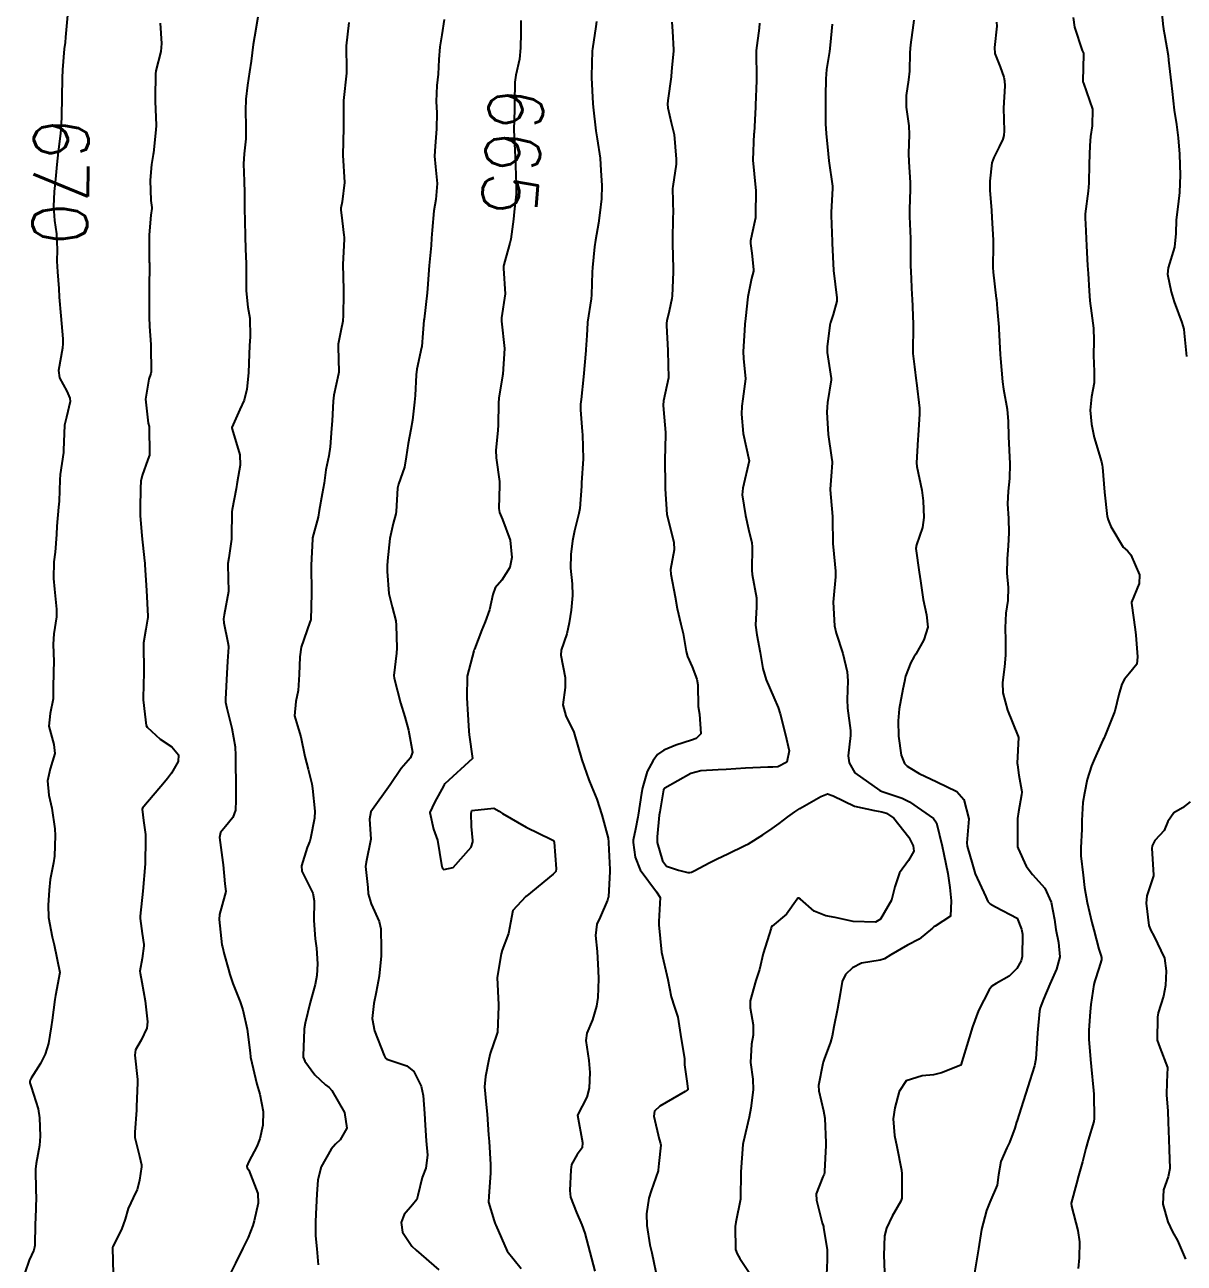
# Model space of a CAD drawing. Header units: metres. Extents: x 292545 to 299085, y 7450245 to 7463078.
# Drawn here: x 296410.5 to 296495.3, y 7460437.6 to 7460528.2 of the extents above; entities that cross this region are included whole.
import ezdxf
from ezdxf.enums import TextEntityAlignment as Align

# ---------------------------------------------------------------- set-up
doc = ezdxf.new("R2010")
doc.units = ezdxf.units.M
for name, color, linetype in [('Cotas', 45, 'Continuous'), ('Curvas de Nivel 1m', 11, 'Continuous'), ('Curvas de Nivel 5m', 15, 'Continuous')]:
    doc.layers.add(name, color=color, linetype=linetype)
doc.styles.add('Style-STANDARD', font='STANDARD.shx')

msp = doc.modelspace()

# ---------------------------------------------------------------- linework, layer by layer
at = {"layer": 'Curvas de Nivel 1m', "flags": 128}
for points, elevation in [([(296493.583, 7460529.965), (296493.781, 7460528.055), (296493.792, 7460527.961), (296493.803, 7460527.892), (296493.868, 7460527.508), (296494.139, 7460525.957), (296494.178, 7460525.626), (296494.372, 7460523.955), (296494.441, 7460523.337), (296494.585, 7460521.958), (296494.747, 7460520.91), (296494.883, 7460519.953), (296494.961, 7460518.756), (296495, 7460517.951), (296495.024, 7460517.229), (296494.972, 7460515.951), (296494.864, 7460515.093), (296494.725, 7460513.955), (296494.698, 7460512.955), (296494.601, 7460511.956), (296494.134, 7460510.43), (296494.084, 7460509.964), (296494.37, 7460508.679), (296494.59, 7460507.956), (296495.138, 7460506.43), (296495.28, 7460505.945), (296495.314, 7460505.648), (296495.477, 7460503.942)], 657), ([(296420.39, 7460528.32), (296420.48, 7460526.834), (296420.435, 7460526.246), (296420.083, 7460524.838), (296420.052, 7460524.617), (296420.031, 7460522.838), (296420.033, 7460522.614), (296420.099, 7460520.837), (296420.087, 7460520.53), (296419.899, 7460518.839), (296419.883, 7460518.717), (296419.755, 7460517.999), (296419.65, 7460516.841), (296419.721, 7460515.37), (296419.78, 7460514.839), (296419.777, 7460514.775), (296419.707, 7460514.293), (296419.58, 7460512.842), (296419.597, 7460510.908), (296419.598, 7460510.841), (296419.604, 7460510.782), (296419.58, 7460508.841), (296419.579, 7460508.777), (296419.579, 7460506.841), (296419.613, 7460506.157), (296419.713, 7460504.839), (296419.721, 7460504.71), (296419.734, 7460502.838), (296419.706, 7460502.704), (296419.568, 7460502.303), (296419.321, 7460500.843), (296419.526, 7460499.073), (296419.581, 7460498.839), (296419.589, 7460498.772), (296419.622, 7460496.839), (296419.608, 7460496.732), (296419.497, 7460496.426), (296419.068, 7460495.257), (296418.977, 7460494.847), (296418.949, 7460494.329), (296418.937, 7460492.848), (296418.937, 7460492.337), (296419.045, 7460490.846), (296419.248, 7460489), (296419.265, 7460488.842), (296419.279, 7460488.719), (296419.383, 7460486.85), (296419.483, 7460484.967), (296419.48, 7460484.848), (296419.467, 7460484.743), (296419.351, 7460484.024), (296419.182, 7460483.005), (296419.17, 7460482.852), (296419.192, 7460480.974), (296419.191, 7460480.851), (296419.155, 7460478.981), (296419.16, 7460478.851), (296419.272, 7460477.794), (296419.379, 7460476.964), (296419.436, 7460476.847), (296420.403, 7460475.981), (296421.249, 7460475.4), (296421.745, 7460474.815), (296421.717, 7460474.334), (296421.223, 7460473.494), (296420.939, 7460473.102), (296420.713, 7460472.827), (296419.195, 7460471.047), (296419.108, 7460470.937), (296419.087, 7460470.851), (296419.185, 7460470.035), (296419.322, 7460468.996), (296419.327, 7460468.848), (296419.324, 7460468.694), (296419.285, 7460466.848), (296419.123, 7460464.85), (296418.929, 7460463.018), (296418.926, 7460462.852), (296419.082, 7460461.767), (296419.194, 7460460.968), (296419.193, 7460460.848), (296419.064, 7460459.942), (296418.91, 7460458.996), (296418.919, 7460458.851), (296419.043, 7460458.212), (296419.287, 7460456.846), (296419.476, 7460455.312), (296419.425, 7460454.844), (296418.994, 7460453.965), (296418.595, 7460453.245), (296418.535, 7460452.854), (296418.73, 7460451.078), (296418.742, 7460450.852), (296418.672, 7460449.116), (296418.659, 7460448.853), (296418.532, 7460447.23), (296418.55, 7460446.854), (296418.889, 7460445.468), (296419.026, 7460444.849), (296419.032, 7460444.698), (296418.872, 7460443.724), (296418.7, 7460443.016), (296418.624, 7460442.852), (296418.054, 7460441.649), (296417.838, 7460440.86), (296417.572, 7460440.116), (296416.937, 7460438.869), (296416.911, 7460438.77), (296416.953, 7460436.868)], 669), ([(296427.526, 7460528.754), (296427.289, 7460527.328), (296427.208, 7460526.756), (296427.057, 7460525.542), (296426.936, 7460524.759), (296426.79, 7460523.793), (296426.666, 7460522.761), (296426.629, 7460521.933), (296426.669, 7460520.761), (296426.663, 7460519.872), (296426.531, 7460518.762), (296426.48, 7460518.035), (296426.544, 7460516.762), (296426.568, 7460515.918), (296426.563, 7460514.761), (296426.591, 7460513.874), (296426.614, 7460512.761), (296426.627, 7460511.812), (296426.68, 7460510.76), (296426.696, 7460509.716), (296426.692, 7460508.76), (296426.818, 7460507.572), (296426.943, 7460506.757), (296426.971, 7460505.388), (296426.919, 7460504.757), (296426.873, 7460503.464), (296426.856, 7460502.757), (296426.743, 7460501.57), (296426.543, 7460500.76), (296426.231, 7460500.068), (296425.646, 7460498.769), (296425.648, 7460498.642), (296426.227, 7460496.763), (296426.238, 7460496.017), (296426.03, 7460494.764), (296425.948, 7460494.285), (296425.657, 7460492.768), (296425.636, 7460492.583), (296425.619, 7460490.768), (296425.607, 7460490.591), (296425.41, 7460489.232), (296425.349, 7460488.825), (296425.345, 7460488.771), (296425.345, 7460488.713), (296425.383, 7460486.77), (296425.065, 7460485.066), (296425.031, 7460484.775), (296425.054, 7460484.478), (296425.335, 7460483.028), (296425.388, 7460482.769), (296425.395, 7460482.707), (296425.322, 7460481.679), (296425.258, 7460480.771), (296425.164, 7460478.893), (296425.166, 7460478.772), (296425.183, 7460478.673), (296425.278, 7460478.229), (296425.632, 7460476.766), (296425.878, 7460475.399), (296425.9, 7460474.77), (296425.895, 7460474.108), (296425.917, 7460472.769), (296425.939, 7460471.508), (296425.899, 7460470.769), (296425.714, 7460470.243), (296425.175, 7460469.59), (296424.811, 7460469.141), (296424.722, 7460468.784), (296424.967, 7460466.96), (296424.994, 7460466.781), (296425.129, 7460465.385), (296425.186, 7460464.842), (296425.184, 7460464.779), (296425.173, 7460464.728), (296425.12, 7460464.565), (296424.723, 7460463.159), (296424.707, 7460462.784), (296424.916, 7460460.94), (296424.944, 7460460.781), (296425.068, 7460460.254), (296425.398, 7460459.117), (296425.496, 7460458.773), (296425.712, 7460458.101), (296426.234, 7460456.762), (296426.436, 7460456.178), (296426.751, 7460454.754), (296426.977, 7460453.037), (296427.004, 7460452.75), (296427.009, 7460452.713), (296427.473, 7460450.745), (296427.686, 7460450.002), (296427.932, 7460448.74), (296427.91, 7460447.748), (296427.695, 7460446.742), (296427.46, 7460446.182), (296426.886, 7460445.076), (296426.744, 7460444.752), (296426.767, 7460444.636), (296426.88, 7460444.444), (296427.527, 7460442.743), (296427.557, 7460442.038), (296427.258, 7460440.746), (296427.166, 7460440.41), (296426.821, 7460439.521), (296426.443, 7460438.756), (296425.905, 7460437.66), (296425.476, 7460436.773)], 668), ([(296434.185, 7460528.368), (296433.989, 7460526.678), (296434.021, 7460524.863), (296434.016, 7460524.677), (296433.813, 7460522.68), (296433.815, 7460520.68), (296433.763, 7460518.68), (296433.883, 7460516.678), (296433.719, 7460515.271), (296433.607, 7460514.788), (296433.605, 7460514.681), (296433.705, 7460513.884), (296433.834, 7460512.818), (296433.849, 7460512.678), (296433.846, 7460512.522), (296433.75, 7460510.679), (296433.809, 7460508.842), (296433.813, 7460508.677), (296433.776, 7460506.83), (296433.765, 7460506.678), (296433.751, 7460506.548), (296433.61, 7460505.824), (296433.419, 7460504.858), (296433.406, 7460504.682), (296433.457, 7460502.798), (296433.446, 7460502.681), (296433.102, 7460501.133), (296433.047, 7460500.685), (296432.976, 7460499.238), (296432.939, 7460498.686), (296432.841, 7460497.355), (296432.733, 7460496.688), (296432.519, 7460495.658), (296432.39, 7460494.691), (296432.246, 7460493.912), (296432.017, 7460492.694), (296431.941, 7460492.202), (296431.54, 7460490.699), (296431.527, 7460490.603), (296431.445, 7460488.7), (296431.445, 7460488.657), (296431.465, 7460486.699), (296431.466, 7460486.615), (296431.404, 7460484.699), (296431.395, 7460484.657), (296431.351, 7460484.531), (296430.72, 7460482.709), (296430.599, 7460481.984), (296430.572, 7460480.711), (296430.48, 7460479.528), (296430.308, 7460478.715), (296430.226, 7460477.669), (296430.502, 7460476.711), (296430.68, 7460476.131), (296430.965, 7460474.704), (296431.229, 7460473.788), (296431.499, 7460472.697), (296431.545, 7460472.361), (296431.699, 7460470.695), (296431.68, 7460470.2), (296431.399, 7460468.698), (296431.342, 7460468.517), (296431.157, 7460468.06), (296430.723, 7460466.706), (296430.758, 7460466.324), (296431.132, 7460465.588), (296431.424, 7460465.004), (296431.55, 7460464.704), (296431.668, 7460464.148), (296431.63, 7460462.702), (296431.743, 7460461.363), (296431.838, 7460460.699), (296431.911, 7460459.547), (296431.856, 7460458.698), (296431.724, 7460458.019), (296431.369, 7460456.705), (296431.008, 7460455.214), (296430.931, 7460454.783), (296430.925, 7460454.711), (296430.85, 7460452.836), (296430.864, 7460452.711), (296430.97, 7460452.437), (296431.697, 7460451.436), (296432.484, 7460450.687), (296432.756, 7460450.488), (296432.949, 7460450.291), (296433.887, 7460448.67), (296434.057, 7460447.527), (296433.57, 7460446.673), (296433.22, 7460446.356), (296432.896, 7460445.99), (296432.171, 7460444.691), (296431.936, 7460443.756), (296431.846, 7460442.695), (296431.797, 7460441.747), (296431.754, 7460440.696), (296431.768, 7460439.641), (296431.848, 7460438.694), (296431.948, 7460437.541)], 667), ([(296441.162, 7460528.587), (296440.989, 7460527.466), (296440.855, 7460526.59), (296440.775, 7460525.659), (296440.72, 7460524.591), (296440.643, 7460523.769), (296440.594, 7460522.592), (296440.627, 7460521.759), (296440.618, 7460520.592), (296440.503, 7460519.332), (296440.467, 7460518.599), (296440.54, 7460517.81), (296440.655, 7460516.596), (296440.554, 7460515.43), (296440.42, 7460514.599), (296440.286, 7460513.188), (296440.254, 7460512.602), (296440.209, 7460512.078), (296440.063, 7460510.604), (296439.953, 7460508.913), (296439.922, 7460508.606), (296439.696, 7460506.681), (296439.69, 7460506.609), (296439.609, 7460505.668), (296439.526, 7460504.679), (296439.514, 7460504.611), (296439.163, 7460503.028), (296439.119, 7460502.615), (296439.053, 7460501.112), (296439.009, 7460500.615), (296438.847, 7460499.3), (296438.738, 7460498.618), (296438.546, 7460497.587), (296438.396, 7460496.621), (296438.26, 7460495.854), (296437.833, 7460494.626), (296437.763, 7460494.334), (296437.665, 7460492.628), (296437.635, 7460492.444), (296437.444, 7460491.746), (296437.202, 7460490.633), (296437.032, 7460489.012), (296437.009, 7460488.636), (296436.995, 7460488.233), (296437.134, 7460486.634), (296437.368, 7460485.649), (296437.627, 7460484.627), (296437.661, 7460484.316), (296437.7, 7460482.626), (296437.686, 7460482.27), (296437.488, 7460480.628), (296437.502, 7460480.436), (296437.985, 7460478.623), (296438.299, 7460477.593), (296438.552, 7460476.617), (296438.845, 7460475.016), (296438.705, 7460474.615), (296438.036, 7460473.816), (296437.213, 7460472.63), (296435.812, 7460470.651), (296435.717, 7460470.12), (296435.795, 7460468.651), (296435.461, 7460466.97), (296435.415, 7460466.656), (296435.588, 7460465.114), (296435.616, 7460464.653), (296435.833, 7460463.928), (296436.415, 7460462.64), (296436.54, 7460462.091), (296436.567, 7460460.638), (296436.55, 7460460.12), (296436.417, 7460458.64), (296436.205, 7460457.472), (296436.016, 7460456.645), (296435.904, 7460455.538), (296436.066, 7460454.644), (296436.79, 7460452.828), (296436.878, 7460452.641), (296436.972, 7460452.56), (296438.444, 7460452.094), (296438.963, 7460451.668), (296439.499, 7460450.605), (296439.645, 7460449.904), (296439.728, 7460448.602), (296439.781, 7460447.741), (296439.857, 7460446.6), (296439.946, 7460445.546), (296439.82, 7460444.601), (296439.564, 7460443.915), (296439.251, 7460442.606), (296439.161, 7460442.304), (296438.853, 7460441.921), (296438.237, 7460441.224), (296438.031, 7460440.622), (296438.127, 7460439.922), (296438.816, 7460438.904), (296439.119, 7460438.607), (296440.791, 7460437.157)], 666), ([(296452.316, 7460528.456), (296452.257, 7460528.077), (296452.025, 7460526.458), (296452.008, 7460526.301), (296451.958, 7460524.459), (296451.962, 7460524.327), (296452.048, 7460522.458), (296452.067, 7460522.19), (296452.265, 7460520.455), (296452.365, 7460519.866), (296452.575, 7460518.452), (296452.639, 7460517.561), (296452.697, 7460516.45), (296452.688, 7460515.486), (296452.568, 7460514.451), (296452.461, 7460513.697), (296452.247, 7460512.454), (296452.165, 7460511.976), (296452.021, 7460510.456), (296452.005, 7460510.111), (296451.956, 7460508.457), (296451.926, 7460508.169), (296451.668, 7460506.459), (296451.663, 7460506.409), (296451.603, 7460505.489), (296451.536, 7460504.461), (296451.529, 7460504.398), (296451.37, 7460502.463), (296451.195, 7460500.819), (296451.156, 7460500.466), (296451.135, 7460500.062), (296451.261, 7460498.464), (296451.282, 7460498.225), (296451.33, 7460496.472), (296451.228, 7460494.722), (296451.208, 7460494.473), (296451.095, 7460492.835), (296451.035, 7460492.474), (296450.713, 7460491.198), (296450.558, 7460490.479), (296450.427, 7460489.466), (296450.423, 7460488.48), (296450.544, 7460487.326), (296450.571, 7460486.478), (296450.454, 7460485.392), (296450.328, 7460484.48), (296450.145, 7460483.682), (296449.72, 7460482.486), (296449.696, 7460482.12), (296450.034, 7460480.483), (296450.033, 7460479.751), (296449.846, 7460478.484), (296450.077, 7460477.679), (296450.654, 7460476.476), (296451.233, 7460474.47), (296451.764, 7460473.007), (296451.984, 7460472.458), (296452.333, 7460471.582), (296452.704, 7460470.447), (296453.167, 7460468.737), (296453.2, 7460468.44), (296453.204, 7460468.398), (296453.28, 7460466.439), (296453.282, 7460466.298), (296453.189, 7460464.439), (296453.18, 7460464.381), (296453.119, 7460464.195), (296452.588, 7460462.961), (296452.349, 7460462.451), (296452.247, 7460461.615), (296452.372, 7460460.451), (296452.445, 7460459.063), (296452.466, 7460458.456), (296452.407, 7460457.078), (296452.312, 7460456.457), (296452.024, 7460455.449), (296451.606, 7460454.464), (296451.532, 7460453.927), (296451.755, 7460452.462), (296451.838, 7460451.587), (296451.787, 7460450.462), (296451.611, 7460449.799), (296450.933, 7460448.47), (296451.288, 7460446.466), (296451.268, 7460446.098), (296450.894, 7460445.593), (296450.491, 7460444.87), (296450.428, 7460444.475), (296450.369, 7460442.966), (296450.425, 7460442.474), (296450.842, 7460441.359), (296451.238, 7460440.466), (296451.454, 7460439.836), (296451.822, 7460438.46), (296452.19, 7460437.058)], 664), ([(296457.828, 7460528.39), (296457.866, 7460527.744), (296457.949, 7460526.389), (296457.95, 7460526.291), (296457.84, 7460525.078), (296457.784, 7460524.44), (296457.777, 7460524.391), (296457.535, 7460522.665), (296457.52, 7460522.394), (296457.545, 7460522.138), (296457.79, 7460521.052), (296457.953, 7460520.388), (296457.988, 7460520.181), (296458.144, 7460518.386), (296458.135, 7460518.009), (296457.897, 7460516.388), (296457.886, 7460516.234), (296457.914, 7460514.388), (296457.909, 7460514.189), (296457.865, 7460512.388), (296457.867, 7460512.202), (296457.932, 7460510.387), (296457.932, 7460510.116), (296457.86, 7460508.388), (296457.84, 7460508.188), (296457.626, 7460507.264), (296457.459, 7460506.549), (296457.442, 7460506.393), (296457.447, 7460506.229), (296457.532, 7460504.391), (296457.534, 7460504.332), (296457.573, 7460502.39), (296457.227, 7460500.715), (296457.202, 7460500.395), (296457.213, 7460500.068), (296457.355, 7460498.393), (296457.356, 7460498.227), (296457.305, 7460496.393), (296457.34, 7460494.527), (296457.346, 7460494.392), (296457.352, 7460494.272), (296457.453, 7460492.39), (296457.966, 7460490.385), (296457.995, 7460489.806), (296457.738, 7460488.387), (296457.747, 7460488.039), (296458.064, 7460486.383), (296458.227, 7460485.524), (296458.483, 7460484.383), (296458.652, 7460483.687), (296458.882, 7460482.377), (296458.968, 7460482.014), (296459.322, 7460481.258), (296459.665, 7460480.366), (296459.724, 7460479.949), (296459.761, 7460478.365), (296459.854, 7460477.787), (296459.951, 7460476.363), (296459.6, 7460476.024), (296459.256, 7460475.909), (296458.113, 7460475.524), (296457.244, 7460475.157), (296456.791, 7460474.853), (296456.469, 7460474.408), (296456.033, 7460473.604), (296455.678, 7460472.415), (296455.614, 7460472.011), (296455.365, 7460470.418), (296455.343, 7460470.267), (296455.178, 7460469.401), (296455.009, 7460468.578), (296455.008, 7460468.422), (296455.152, 7460467.341), (296455.509, 7460466.416), (296456.716, 7460464.815), (296456.966, 7460464.402), (296456.871, 7460462.627), (296456.877, 7460462.402), (296457.073, 7460460.4), (296457.534, 7460458.393), (296457.768, 7460457.126), (296458.025, 7460456.385), (296458.279, 7460455.644), (296458.469, 7460454.378), (296458.744, 7460452.606), (296458.753, 7460452.373), (296458.748, 7460452.15), (296458.957, 7460450.789), (296459.008, 7460450.369), (296458.987, 7460450.335), (296458.952, 7460450.306), (296458.794, 7460450.215), (296456.94, 7460449.137), (296456.566, 7460448.774), (296456.517, 7460448.404), (296456.908, 7460446.726), (296457.003, 7460446.399), (296457.028, 7460446.272), (296456.888, 7460444.933), (296456.84, 7460444.444), (296456.833, 7460444.4), (296456.315, 7460442.952), (296456.149, 7460442.407), (296455.977, 7460441.273), (296455.987, 7460440.408), (296456.219, 7460439.006), (296456.356, 7460438.405), (296456.783, 7460436.4)], 663), ([(296464.24, 7460528.316), (296464.216, 7460527.97), (296464.003, 7460526.318), (296463.996, 7460526.174), (296464.022, 7460524.318), (296464.021, 7460524.127), (296463.951, 7460522.319), (296463.946, 7460522.174), (296463.84, 7460520.319), (296463.835, 7460520.267), (296463.763, 7460518.32), (296463.958, 7460516.318), (296463.968, 7460516.08), (296463.961, 7460514.318), (296463.94, 7460514.087), (296463.691, 7460512.869), (296463.595, 7460512.41), (296463.588, 7460512.321), (296463.586, 7460512.226), (296463.675, 7460511.507), (296463.811, 7460510.319), (296463.799, 7460510.181), (296463.656, 7460509.654), (296463.385, 7460508.324), (296463.21, 7460506.735), (296463.18, 7460506.326), (296463.146, 7460505.864), (296463.052, 7460504.328), (296463.073, 7460503.813), (296463.224, 7460502.325), (296463.022, 7460500.857), (296462.948, 7460500.329), (296462.937, 7460499.729), (296463.044, 7460498.327), (296463.493, 7460496.32), (296463.021, 7460494.327), (296462.985, 7460493.844), (296463.208, 7460492.324), (296463.438, 7460491.329), (296463.684, 7460490.317), (296463.709, 7460490.029), (296463.675, 7460488.317), (296463.714, 7460488.003), (296464.03, 7460486.314), (296464.028, 7460485.658), (296463.96, 7460484.314), (296464.048, 7460483.611), (296464.296, 7460482.31), (296464.497, 7460481.126), (296464.732, 7460480.306), (296465.29, 7460479.027), (296465.608, 7460478.297), (296465.757, 7460477.817), (296466.144, 7460476.291), (296466.406, 7460475.128), (296466.24, 7460474.29), (296465.586, 7460473.94), (296465.229, 7460473.924), (296464.854, 7460473.93), (296463.228, 7460473.844), (296461.81, 7460473.761), (296461.227, 7460473.724), (296459.946, 7460473.643), (296459.224, 7460473.451), (296457.304, 7460472.399), (296457.211, 7460472.258), (296456.942, 7460470.656), (296456.908, 7460470.403), (296456.743, 7460468.83), (296456.762, 7460468.404), (296457.15, 7460467.065), (296457.447, 7460466.696), (296458.317, 7460466.382), (296459, 7460466.231), (296459.141, 7460466.212), (296459.276, 7460466.234), (296459.51, 7460466.366), (296460.565, 7460466.939), (296461.152, 7460467.215), (296461.922, 7460467.575), (296463.161, 7460468.185), (296463.426, 7460468.326), (296464.497, 7460468.986), (296465.18, 7460469.445), (296465.683, 7460469.797), (296466.322, 7460470.289), (296466.818, 7460470.663), (296467.199, 7460470.891), (296468.723, 7460471.772), (296469.21, 7460471.974), (296469.621, 7460471.833), (296471.201, 7460471.074), (296472.664, 7460470.75), (296473.198, 7460470.668), (296473.54, 7460470.548), (296474.08, 7460470.197), (296475.172, 7460468.812), (296475.494, 7460468.177), (296475.544, 7460467.791), (296475.152, 7460467.099), (296474.477, 7460466.19), (296474.151, 7460465.171), (296473.902, 7460464.198), (296473.099, 7460462.812), (296472.718, 7460462.592), (296471.097, 7460462.634), (296469.77, 7460462.92), (296469.101, 7460463.059), (296468.233, 7460463.392), (296467.241, 7460464.278), (296467.114, 7460464.348), (296467.056, 7460464.339), (296467.008, 7460464.281), (296466.226, 7460463.165), (296465.168, 7460462.299), (296465.13, 7460462.262), (296465.092, 7460462.159), (296464.518, 7460460.308), (296464.245, 7460459.122), (296463.982, 7460458.316), (296463.554, 7460456.848), (296463.551, 7460456.322), (296463.769, 7460455.077), (296463.774, 7460454.318), (296463.654, 7460453.659), (296463.587, 7460452.321), (296463.75, 7460451.108), (296463.788, 7460450.317), (296463.619, 7460448.999), (296463.489, 7460448.322), (296463.038, 7460446.462), (296463.013, 7460446.328), (296462.883, 7460444.33), (296462.853, 7460442.33), (296462.511, 7460440.658), (296462.473, 7460440.334), (296462.493, 7460438.657), (296462.598, 7460438.332), (296462.808, 7460437.993), (296463.924, 7460436.313)], 662), ([(296469.569, 7460528.253), (296469.405, 7460526.707), (296469.355, 7460526.255), (296469.154, 7460524.943), (296469.086, 7460524.257), (296469.06, 7460523.012), (296469.061, 7460522.257), (296469.073, 7460520.975), (296469.109, 7460520.257), (296469.261, 7460518.762), (296469.326, 7460518.254), (296469.588, 7460516.398), (296469.594, 7460516.251), (296469.485, 7460514.483), (296469.484, 7460514.252), (296469.566, 7460512.37), (296469.569, 7460512.251), (296469.663, 7460510.25), (296469.902, 7460508.247), (296469.891, 7460507.996), (296469.624, 7460507.021), (296469.435, 7460506.433), (296469.399, 7460506.252), (296469.198, 7460504.653), (296469.193, 7460504.254), (296469.49, 7460502.334), (296469.488, 7460502.251), (296469.21, 7460500.591), (296469.182, 7460500.255), (296469.177, 7460499.893), (296469.257, 7460498.254), (296469.498, 7460496.571), (296469.554, 7460496.249), (296469.555, 7460496.187), (296469.482, 7460495.193), (296469.421, 7460494.251), (296469.418, 7460494.196), (296469.467, 7460493.637), (296469.584, 7460492.249), (296469.589, 7460492.11), (296469.618, 7460490.248), (296469.632, 7460490.037), (296469.799, 7460488.246), (296469.792, 7460487.853), (296469.644, 7460486.247), (296469.632, 7460485.994), (296469.737, 7460484.246), (296469.862, 7460483.731), (296470.34, 7460482.24), (296470.652, 7460480.898), (296470.714, 7460480.236), (296470.661, 7460478.865), (296470.679, 7460478.236), (296470.904, 7460476.596), (296470.906, 7460476.234), (296470.733, 7460474.743), (296470.804, 7460474.234), (296471.226, 7460473.507), (296473.038, 7460472.212), (296473.212, 7460472.148), (296474.675, 7460471.656), (296475.205, 7460471.394), (296476.972, 7460470.162), (296477.188, 7460469.842), (296477.614, 7460468.155), (296477.738, 7460467.573), (296478.018, 7460466.151), (296478.158, 7460465.119), (296478.26, 7460464.149), (296478.224, 7460463.026), (296477.094, 7460462.308), (296477.001, 7460462.254), (296476.91, 7460462.162), (296475.92, 7460461.336), (296475.08, 7460460.898), (296473.843, 7460460.198), (296473.378, 7460459.896), (296473.067, 7460459.808), (296471.708, 7460459.579), (296471.058, 7460459.26), (296470.527, 7460458.762), (296470.279, 7460458.241), (296470.132, 7460457.342), (296469.952, 7460456.246), (296469.687, 7460454.927), (296469.548, 7460454.252), (296469.433, 7460453.817), (296468.977, 7460452.563), (296468.895, 7460452.34), (296468.87, 7460452.261), (296468.564, 7460450.657), (296468.584, 7460450.264), (296468.931, 7460448.794), (296469.031, 7460448.258), (296469.107, 7460446.459), (296469.101, 7460446.257), (296469.006, 7460444.38), (296469.002, 7460444.258), (296468.977, 7460444.163), (296468.879, 7460443.976), (296468.396, 7460442.728), (296468.407, 7460442.264), (296468.836, 7460440.612), (296468.916, 7460440.341), (296468.936, 7460440.258), (296469.185, 7460438.623), (296469.202, 7460438.254), (296469.197, 7460437.864), (296469.124, 7460436.255)], 661), ([(296481.579, 7460528.412), (296481.598, 7460528.113), (296481.43, 7460526.542), (296481.471, 7460526.114), (296481.843, 7460525.135), (296482.119, 7460524.389), (296482.167, 7460524.105), (296482.189, 7460523.743), (296482.093, 7460522.106), (296482.142, 7460520.46), (296482.116, 7460520.105), (296482.039, 7460519.847), (296481.77, 7460519.281), (296481.379, 7460518.493), (296481.248, 7460518.115), (296481.085, 7460516.771), (296481.094, 7460516.116), (296481.211, 7460514.622), (296481.242, 7460514.115), (296481.338, 7460512.464), (296481.35, 7460512.113), (296481.315, 7460510.465), (296481.326, 7460510.113), (296481.567, 7460508.187), (296481.577, 7460508.111), (296481.633, 7460507.427), (296481.748, 7460506.109), (296481.756, 7460505.964), (296481.859, 7460504.107), (296481.882, 7460503.813), (296482.022, 7460502.105), (296482.091, 7460501.571), (296482.361, 7460500.102), (296482.445, 7460499.19), (296482.461, 7460498.101), (296482.512, 7460497.096), (296482.56, 7460496.099), (296482.54, 7460495.042), (296482.43, 7460494.1), (296482.385, 7460493.179), (296482.448, 7460492.1), (296482.476, 7460491.061), (296482.433, 7460490.1), (296482.357, 7460489.157), (296482.334, 7460488.101), (296482.43, 7460487.057), (296482.409, 7460486.1), (296482.272, 7460485.192), (296482.227, 7460484.101), (296482.252, 7460483.193), (296482.244, 7460482.101), (296482.17, 7460481.251), (296482.017, 7460480.103), (296482.047, 7460479.351), (296482.395, 7460478.099), (296483.178, 7460476.177), (296483.195, 7460476.091), (296483.102, 7460474.224), (296483.107, 7460474.091), (296483.226, 7460473.349), (296483.403, 7460472.275), (296483.424, 7460472.087), (296483.409, 7460471.888), (296483.191, 7460470.661), (296483.113, 7460470.162), (296483.108, 7460470.091), (296483.125, 7460468.129), (296483.13, 7460468.09), (296483.162, 7460467.987), (296483.75, 7460466.682), (296484.224, 7460466.079), (296485.128, 7460465.071), (296485.588, 7460464.063), (296485.814, 7460462.773), (296485.917, 7460462.058), (296486.126, 7460461.097), (296486.21, 7460460.053), (296485.961, 7460459.155), (296485.473, 7460458.064), (296485.032, 7460456.948), (296484.785, 7460456.313), (296484.723, 7460456.073), (296484.579, 7460454.494), (296484.547, 7460454.074), (296484.455, 7460452.599), (296484.363, 7460452.076), (296484.027, 7460451.015), (296483.73, 7460450.082), (296483.541, 7460449.487), (296483.092, 7460448.088), (296483.05, 7460447.961), (296482.917, 7460447.53), (296482.525, 7460446.475), (296482.345, 7460446.096), (296481.908, 7460445.085), (296481.733, 7460444.101), (296481.621, 7460443.354), (296481.1, 7460442.108), (296480.847, 7460441.516), (296480.487, 7460440.123), (296480.254, 7460438.69), (296480.171, 7460438.126), (296479.979, 7460436.945)], 659), ([(296487.18, 7460528.75), (296487.279, 7460528.046), (296487.856, 7460526.319), (296487.937, 7460526.122), (296487.957, 7460526.038), (296487.893, 7460524.098), (296487.9, 7460524.039), (296487.94, 7460523.93), (296488.6, 7460522.028), (296488.577, 7460520.815), (296488.456, 7460520.03), (296488.417, 7460519.386), (296488.368, 7460518.031), (296488.347, 7460516.639), (296488.288, 7460516.032), (296488.059, 7460514.378), (296488.059, 7460514.035), (296488.092, 7460513.65), (296488.165, 7460512.033), (296488.238, 7460510.601), (296488.278, 7460510.031), (296488.369, 7460508.748), (296488.421, 7460508.028), (296488.526, 7460507.13), (296488.673, 7460506.024), (296488.695, 7460505.114), (296488.668, 7460504.024), (296488.737, 7460502.861), (296488.719, 7460502.023), (296488.521, 7460500.993), (296488.423, 7460500.027), (296488.521, 7460499.013), (296488.721, 7460498.022), (296489.261, 7460496.249), (296489.32, 7460496.013), (296489.339, 7460495.86), (296489.473, 7460494.02), (296489.688, 7460492.249), (296489.742, 7460492.016), (296489.939, 7460491.519), (296490.845, 7460489.999), (296491.16, 7460489.734), (296491.418, 7460489.457), (296492.056, 7460487.983), (296492.014, 7460487.364), (296491.455, 7460485.989), (296491.454, 7460485.907), (296491.738, 7460483.986), (296491.77, 7460483.565), (296491.903, 7460481.984), (296491.846, 7460481.464), (296491.315, 7460480.785), (296490.943, 7460480.361), (296490.758, 7460479.998), (296490.533, 7460479.24), (296490.231, 7460478.006), (296489.557, 7460476.307), (296489.425, 7460476.018), (296489.372, 7460475.908), (296489.258, 7460475.672), (296488.742, 7460474.524), (296488.525, 7460474.027), (296488.222, 7460473.031), (296488.012, 7460472.032), (296487.89, 7460471.346), (296487.828, 7460470.034), (296487.831, 7460469.379), (296487.747, 7460468.034), (296487.752, 7460467.439), (296487.912, 7460466.032), (296488.03, 7460465.131), (296488.227, 7460464.029), (296488.557, 7460462.567), (296488.693, 7460462.024), (296489.079, 7460460.619), (296489.224, 7460460.167), (296489.269, 7460460.017), (296489.264, 7460459.823), (296489.061, 7460459.199), (296488.768, 7460458.301), (296488.696, 7460458.023), (296488.482, 7460456.571), (296488.427, 7460456.026), (296488.339, 7460454.69), (296488.343, 7460454.026), (296488.468, 7460452.535), (296488.519, 7460452.025), (296488.689, 7460450.289), (296488.706, 7460450.022), (296488.723, 7460448.225), (296488.697, 7460448.022), (296488.287, 7460446.649), (296488.113, 7460446.028), (296487.864, 7460445.06), (296487.588, 7460444.033), (296487.434, 7460443.475), (296487.048, 7460442.038), (296487.059, 7460441.83), (296487.523, 7460440.033), (296487.647, 7460439.206), (296487.623, 7460438.032), (296487.557, 7460437.27)], 658), ([(296495.752, 7460471.395), (296495.198, 7460470.954), (296494.557, 7460470.592), (296494.119, 7460469.961), (296493.84, 7460469.299), (296493.169, 7460468.569), (296492.961, 7460468.176), (296492.94, 7460467.972), (296493.065, 7460466.05), (296493.058, 7460465.971), (296492.578, 7460464.518), (296492.542, 7460463.976), (296492.736, 7460462.334), (296492.864, 7460461.972), (296493.089, 7460461.593), (296493.867, 7460459.962), (296493.985, 7460459.035), (296493.952, 7460457.961), (296493.809, 7460457.188), (296493.413, 7460455.966), (296493.352, 7460455.633), (296493.344, 7460453.966), (296493.526, 7460453.426), (296494.099, 7460451.959), (296494.04, 7460450.881), (296494.024, 7460449.959), (296494.129, 7460448.764), (296494.149, 7460447.958), (296494.181, 7460446.686), (296494.208, 7460445.957), (296494.258, 7460444.587), (296494.153, 7460443.957), (296493.805, 7460443.025), (296493.751, 7460441.961), (296494.126, 7460440.671), (296494.467, 7460439.954), (296494.823, 7460439.321), (296495.408, 7460437.944)], 657)]:
    msp.add_lwpolyline(points, dxfattribs=dict(at, elevation=elevation))
at = {"layer": 'Curvas de Nivel 5m', "flags": 128}
for points, elevation in [([(296413.607, 7460528.914), (296413.472, 7460527.302), (296413.43, 7460526.916), (296413.378, 7460526.447), (296413.251, 7460524.919), (296413.213, 7460524.305), (296413.191, 7460522.919), (296413.175, 7460521.536), (296413.152, 7460520.919), (296413.109, 7460520.253), (296412.939, 7460518.922), (296412.831, 7460518.001), (296412.735, 7460516.925), (296412.636, 7460516.02), (296412.578, 7460514.927), (296412.666, 7460513.889), (296412.807, 7460512.923), (296412.847, 7460511.751), (296412.837, 7460510.922), (296412.881, 7460510.147), (296412.971, 7460508.92), (296413.007, 7460508.289), (296413.132, 7460506.917), (296413.264, 7460505.249), (296413.282, 7460504.915), (296413.247, 7460504.573), (296412.96, 7460502.919), (296413.039, 7460502.389), (296413.558, 7460501.428), (296413.785, 7460500.908), (296413.801, 7460500.656), (296413.532, 7460499.517), (296413.42, 7460499.026), (296413.404, 7460498.921), (296413.33, 7460497.096), (296413.315, 7460496.922), (296413.078, 7460495.325), (296413.053, 7460494.924), (296413.006, 7460493.376), (296412.961, 7460492.925), (296412.824, 7460491.542), (296412.803, 7460490.926), (296412.707, 7460489.634), (296412.621, 7460488.928), (296412.593, 7460487.726), (296412.658, 7460486.927), (296412.809, 7460485.485), (296412.803, 7460484.926), (296412.609, 7460483.662), (296412.565, 7460482.928), (296412.616, 7460481.631), (296412.595, 7460480.927), (296412.553, 7460479.668), (296412.555, 7460478.927), (296412.352, 7460477.85), (296412.239, 7460476.93), (296412.602, 7460475.574), (296412.692, 7460474.926), (296412.348, 7460473.807), (296412.161, 7460472.931), (296412.256, 7460471.876), (296412.461, 7460470.927), (296412.681, 7460469.422), (296412.704, 7460468.925), (296412.666, 7460467.41), (296412.595, 7460466.925), (296412.351, 7460465.707), (296412.271, 7460464.929), (296412.195, 7460463.84), (296412.222, 7460462.929), (296412.488, 7460461.517), (296412.625, 7460460.924), (296413.053, 7460458.92), (296412.727, 7460457.224), (296412.686, 7460456.923), (296412.501, 7460455.432), (296412.427, 7460454.926), (296412.213, 7460453.705), (296411.976, 7460452.93), (296411.641, 7460452.266), (296410.957, 7460451.179), (296410.869, 7460451.026), (296410.85, 7460450.942), (296410.86, 7460450.85), (296410.949, 7460450.559), (296411.464, 7460448.935), (296411.564, 7460448.293), (296411.616, 7460446.933), (296411.568, 7460446.262), (296411.322, 7460444.936), (296411.277, 7460444.538), (296411.301, 7460442.936), (296411.314, 7460442.477), (296411.259, 7460440.936), (296411.242, 7460440.522), (296411.215, 7460438.936), (296411.141, 7460438.605), (296410.802, 7460437.867), (296410.485, 7460436.945)], 670), ([(296446.789, 7460528.521), (296446.769, 7460527.622), (296446.758, 7460526.521), (296446.674, 7460525.693), (296446.421, 7460524.524), (296446.347, 7460524.003), (296446.313, 7460522.525), (296446.305, 7460522.018), (296446.261, 7460520.525), (296446.286, 7460520.017), (296446.372, 7460518.524), (296446.388, 7460517.889), (296446.446, 7460516.523), (296446.427, 7460515.822), (296446.282, 7460514.524), (296446.236, 7460513.996), (296446.044, 7460512.526), (296445.974, 7460512.242), (296445.673, 7460511.203), (296445.541, 7460510.655), (296445.521, 7460510.532), (296445.515, 7460510.385), (296445.643, 7460508.53), (296445.368, 7460506.791), (296445.358, 7460506.543), (296445.593, 7460504.54), (296445.453, 7460502.663), (296445.438, 7460502.541), (296445.182, 7460500.91), (296445.157, 7460500.544), (296445.114, 7460498.957), (296445.088, 7460498.544), (296444.957, 7460497.097), (296444.964, 7460496.545), (296445.211, 7460494.809), (296445.229, 7460494.542), (296445.171, 7460492.828), (296445.224, 7460492.542), (296445.445, 7460492.029), (296445.999, 7460490.531), (296446.132, 7460489.251), (296445.973, 7460488.531), (296445.393, 7460487.587), (296444.904, 7460487.029), (296444.724, 7460486.547), (296444.479, 7460485.436), (296444.18, 7460484.552), (296443.932, 7460483.969), (296443.385, 7460482.559), (296443.368, 7460482.524), (296443.332, 7460482.432), (296442.858, 7460480.567), (296442.828, 7460479.028), (296442.858, 7460478.566), (296442.875, 7460478.162), (296442.971, 7460476.564), (296442.99, 7460476.294), (296443.233, 7460474.56), (296441.215, 7460472.703), (296441.167, 7460472.637), (296441.144, 7460472.591), (296440.467, 7460471.33), (296440.132, 7460470.601), (296440.386, 7460469.386), (296440.683, 7460468.595), (296440.965, 7460466.771), (296441.015, 7460466.591), (296441.141, 7460466.447), (296441.823, 7460466.58), (296443.158, 7460468.066), (296443.268, 7460468.453), (296443.27, 7460468.559), (296443.178, 7460469.584), (296443.144, 7460470.561), (296443.195, 7460470.745), (296444.814, 7460470.927), (296445.195, 7460470.709), (296445.29, 7460470.635), (296445.433, 7460470.536), (296447.178, 7460469.546), (296449.023, 7460468.634), (296449.164, 7460468.55), (296449.2, 7460468.49), (296449.219, 7460468.433), (296449.371, 7460466.488), (296449.329, 7460466.3), (296449.139, 7460466.088), (296447.226, 7460464.518), (296447.171, 7460464.471), (296447.122, 7460464.433), (296446.186, 7460463.45), (296446.021, 7460462.531), (296445.866, 7460461.751), (296445.411, 7460460.537), (296445.34, 7460460.266), (296445.043, 7460458.54), (296445.151, 7460456.539), (296445.149, 7460456.411), (296445.068, 7460454.539), (296445.058, 7460454.484), (296445, 7460454.335), (296444.543, 7460452.981), (296444.45, 7460452.545), (296444.204, 7460451.304), (296444.133, 7460450.548), (296444.24, 7460449.247), (296444.305, 7460448.546), (296444.42, 7460447.035), (296444.457, 7460446.544), (296444.562, 7460444.868), (296444.573, 7460444.543), (296444.565, 7460444.23), (296444.428, 7460442.546), (296444.42, 7460442.118), (296444.835, 7460440.739), (296444.909, 7460440.539), (296444.95, 7460440.421), (296445.786, 7460438.53), (296446.794, 7460437.263)], 665), ([(296475.525, 7460528.537), (296475.497, 7460528.184), (296475.291, 7460526.754), (296475.243, 7460526.186), (296475.207, 7460524.819), (296475.138, 7460524.187), (296474.969, 7460523.035), (296474.983, 7460522.188), (296475.168, 7460520.808), (296475.203, 7460520.186), (296475.155, 7460518.8), (296475.168, 7460518.186), (296475.255, 7460516.67), (296475.254, 7460516.185), (296475.213, 7460514.69), (296475.228, 7460514.185), (296475.293, 7460512.58), (296475.293, 7460512.184), (296475.295, 7460510.555), (296475.303, 7460510.184), (296475.399, 7460508.429), (296475.415, 7460508.182), (296475.484, 7460506.313), (296475.485, 7460506.181), (296475.467, 7460504.308), (296475.472, 7460504.181), (296475.583, 7460503.2), (296475.703, 7460502.179), (296475.722, 7460502.027), (296475.942, 7460500.176), (296475.944, 7460499.77), (296475.839, 7460498.177), (296475.817, 7460497.878), (296475.728, 7460496.178), (296475.752, 7460495.916), (296476.113, 7460494.174), (296476.228, 7460493.409), (296476.276, 7460492.172), (296476.161, 7460491.454), (296475.721, 7460490.177), (296475.692, 7460489.905), (296475.922, 7460488.175), (296476.03, 7460487.54), (296476.219, 7460486.172), (296476.466, 7460485.069), (296476.562, 7460484.168), (296476.269, 7460483.245), (296475.669, 7460482.177), (296475.542, 7460481.966), (296475.324, 7460481.579), (296474.929, 7460480.566), (296474.848, 7460480.187), (296474.724, 7460479.616), (296474.45, 7460478.192), (296474.383, 7460477.303), (296474.402, 7460476.193), (296474.619, 7460474.812), (296474.853, 7460474.186), (296475.046, 7460473.998), (296475.23, 7460473.878), (296475.93, 7460473.468), (296477.22, 7460472.84), (296478.677, 7460472.145), (296479.204, 7460471.568), (296479.552, 7460470.134), (296479.42, 7460468.391), (296479.439, 7460468.136), (296479.82, 7460466.801), (296480.019, 7460466.127), (296480.796, 7460464.436), (296480.959, 7460464.112), (296481.017, 7460464.017), (296481.111, 7460463.927), (296481.497, 7460463.718), (296483.101, 7460462.893), (296483.417, 7460462.087), (296483.472, 7460461.704), (296483.466, 7460460.086), (296483.383, 7460459.772), (296483.06, 7460459.199), (296482.503, 7460458.643), (296481.559, 7460458.105), (296481.247, 7460457.902), (296481.038, 7460457.638), (296480.265, 7460456.121), (296479.822, 7460454.939), (296479.586, 7460454.131), (296478.973, 7460452.14), (296477.55, 7460451.571), (296476.965, 7460451.417), (296476.134, 7460451.342), (296474.961, 7460450.99), (296474.465, 7460450.195), (296474.132, 7460449.001), (296474.02, 7460448.199), (296474.125, 7460446.984), (296474.282, 7460446.196), (296474.628, 7460444.45), (296474.659, 7460444.192), (296474.651, 7460442.397), (296474.589, 7460442.193), (296473.948, 7460441.093), (296473.523, 7460440.203), (296473.388, 7460439.644), (296473.329, 7460438.205), (296473.351, 7460437.658), (296473.421, 7460436.204)], 660)]:
    msp.add_lwpolyline(points, dxfattribs=dict(at, elevation=elevation))

# ---------------------------------------------------------------- texts
at = {"layer": 'Cotas', "style": 'Style-STANDARD'}
for s, rotation, p in [('665', 265.90481, (296446.193, 7460518.942, 665)), ('670', 269.05775, (296413.109, 7460516.775, 670))]:
    msp.add_text(s, height=4, rotation=rotation, dxfattribs=at).set_placement(p, align=Align.MIDDLE_CENTER)

doc.saveas('drawing.dxf')
